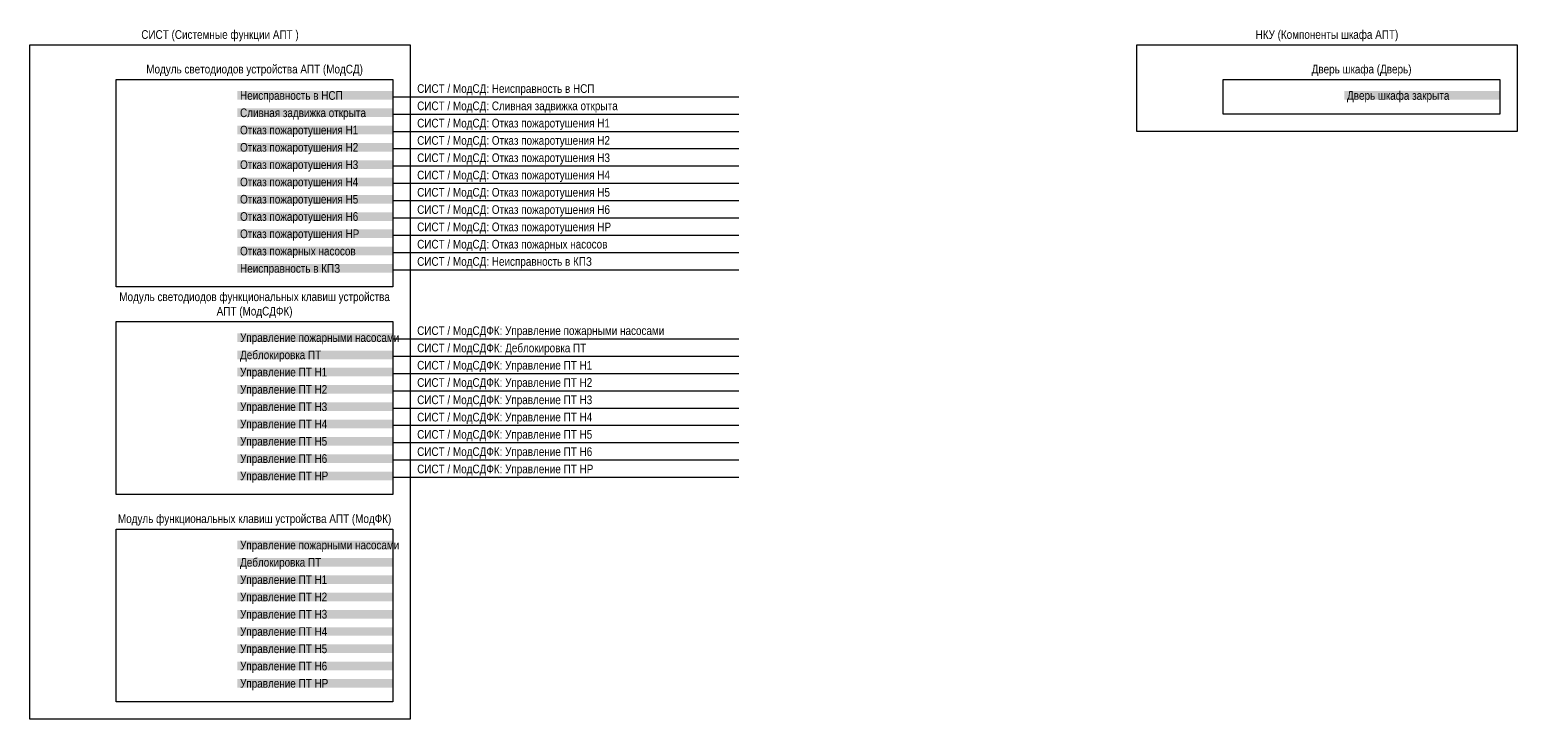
# Model space of a CAD drawing. Header units: millimetres. Extents: x -700 to 3725, y -920 to 4.
# Drawn here: x 2560 to 2990, y -195 to 4.4 of the extents above; entities that cross this region are included whole.
import ezdxf

# ---------------------------------------------------------------- set-up
doc = ezdxf.new("R2010")
doc.units = ezdxf.units.MM
for name, color, linetype, lineweight in [('Линии связи', 75, 'Continuous', 30), ('Основная', 7, 'Continuous', 30), ('Сигналы внутр.', 13, 'Continuous', 30)]:
    doc.layers.add(name, color=color, linetype=linetype, lineweight=lineweight)
doc.styles.add('Narrow', font='ARIALN.TTF')

msp = doc.modelspace()

# ---------------------------------------------------------------- linework, layer by layer
at = {"layer": 'Линии связи'}
for p, q in [((2665, -15), (2765, -15)), ((2665, -20), (2765, -20)), ((2665, -25), (2765, -25)), ((2665, -30), (2765, -30)), ((2665, -35), (2765, -35)), ((2665, -40), (2765, -40)), ((2665, -45), (2765, -45)), ((2665, -50), (2765, -50)), ((2665, -55), (2765, -55)), ((2665, -60), (2765, -60)), ((2665, -65), (2765, -65)), ((2665, -85), (2765, -85)), ((2665, -90), (2765, -90)), ((2665, -95), (2765, -95)), ((2665, -100), (2765, -100)), ((2665, -105), (2765, -105)), ((2665, -110), (2765, -110)), ((2665, -115), (2765, -115)), ((2665, -120), (2765, -120)), ((2665, -125), (2765, -125))]:
    msp.add_line(p, q, dxfattribs=at)
at = {"layer": 'Основная'}
for points in [[(2560, 0), (2670, 0), (2670, -195), (2560, -195), (2560, 0)], [(2880, 0), (2990, 0), (2990, -25), (2880, -25), (2880, 0)], [(2585, -10), (2665, -10), (2665, -70), (2585, -70), (2585, -10)], [(2905, -10), (2985, -10), (2985, -20), (2905, -20), (2905, -10)], [(2585, -80), (2665, -80), (2665, -130), (2585, -130), (2585, -80)], [(2585, -140), (2665, -140), (2665, -190), (2585, -190), (2585, -140)]]:
    msp.add_lwpolyline(points, close=True, dxfattribs=at)

# ---------------------------------------------------------------- texts
at = {"layer": 'Основная', "char_height": 2.5, "attachment_point": 8, "style": 'Narrow'}
for s, insert, width in [('СИСТ (Системные функции АПТ )', (2615, 1), 110), ('НКУ (Компоненты шкафа АПТ)', (2935, 1), 110), ('Модуль светодиодов устройства АПТ (МодСД)', (2625, -9), 80), ('Дверь шкафа (Дверь)', (2945, -9), 80), ('Модуль светодиодов функциональных клавиш устройства АПТ (МодСДФК)', (2625, -79), 80), ('Модуль функциональных клавиш устройства АПТ (МодФК)', (2625, -139), 80)]:
    msp.add_mtext(s, dxfattribs=dict(at, insert=insert, width=width))
at = {"layer": 'Основная', "char_height": 2.5, "width": 45, "attachment_point": 4, "style": 'Narrow', "bg_fill": 1, "box_fill_scale": 1, "bg_fill_color": 9}
for s, insert in [(' Неисправность в НСП', (2620, -15)), (' Дверь шкафа закрыта', (2940, -15)), (' Сливная задвижка открыта', (2620, -20)), (' Отказ пожаротушения Н1', (2620, -25)), (' Отказ пожаротушения Н2', (2620, -30)), (' Отказ пожаротушения Н3', (2620, -35)), (' Отказ пожаротушения Н4', (2620, -40)), (' Отказ пожаротушения Н5', (2620, -45)), (' Отказ пожаротушения Н6', (2620, -50)), (' Отказ пожаротушения НР', (2620, -55)), (' Отказ пожарных насосов', (2620, -60)), (' Неисправность в КПЗ', (2620, -65)), (' Управление пожарными насосами', (2620, -85)), (' Деблокировка ПТ', (2620, -90)), (' Управление ПТ Н1', (2620, -95)), (' Управление ПТ Н2', (2620, -100)), (' Управление ПТ Н3', (2620, -105)), (' Управление ПТ Н4', (2620, -110)), (' Управление ПТ Н5', (2620, -115)), (' Управление ПТ Н6', (2620, -120)), (' Управление ПТ НР', (2620, -125)), (' Управление пожарными насосами', (2620, -145)), (' Деблокировка ПТ', (2620, -150)), (' Управление ПТ Н1', (2620, -155)), (' Управление ПТ Н2', (2620, -160)), (' Управление ПТ Н3', (2620, -165)), (' Управление ПТ Н4', (2620, -170)), (' Управление ПТ Н5', (2620, -175)), (' Управление ПТ Н6', (2620, -180)), (' Управление ПТ НР', (2620, -185))]:
    msp.add_mtext(s, dxfattribs=dict(at, insert=insert))
at = {"layer": 'Сигналы внутр.', "char_height": 2.5, "width": 100, "attachment_point": 4, "style": 'Narrow'}
for s, insert in [('СИСТ / МодСД: Неисправность в НСП', (2672, -13)), ('СИСТ / МодСД: Сливная задвижка открыта', (2672, -18)), ('СИСТ / МодСД: Отказ пожаротушения Н1', (2672, -23)), ('СИСТ / МодСД: Отказ пожаротушения Н2', (2672, -28)), ('СИСТ / МодСД: Отказ пожаротушения Н3', (2672, -33)), ('СИСТ / МодСД: Отказ пожаротушения Н4', (2672, -38)), ('СИСТ / МодСД: Отказ пожаротушения Н5', (2672, -43)), ('СИСТ / МодСД: Отказ пожаротушения Н6', (2672, -48)), ('СИСТ / МодСД: Отказ пожаротушения НР', (2672, -53)), ('СИСТ / МодСД: Отказ пожарных насосов', (2672, -58)), ('СИСТ / МодСД: Неисправность в КПЗ', (2672, -63)), ('СИСТ / МодСДФК: Управление пожарными насосами', (2672, -83)), ('СИСТ / МодСДФК: Деблокировка ПТ', (2672, -88)), ('СИСТ / МодСДФК: Управление ПТ Н1', (2672, -93)), ('СИСТ / МодСДФК: Управление ПТ Н2', (2672, -98)), ('СИСТ / МодСДФК: Управление ПТ Н3', (2672, -103)), ('СИСТ / МодСДФК: Управление ПТ Н4', (2672, -108)), ('СИСТ / МодСДФК: Управление ПТ Н5', (2672, -113)), ('СИСТ / МодСДФК: Управление ПТ Н6', (2672, -118)), ('СИСТ / МодСДФК: Управление ПТ НР', (2672, -123))]:
    msp.add_mtext(s, dxfattribs=dict(at, insert=insert))

doc.saveas('drawing.dxf')
